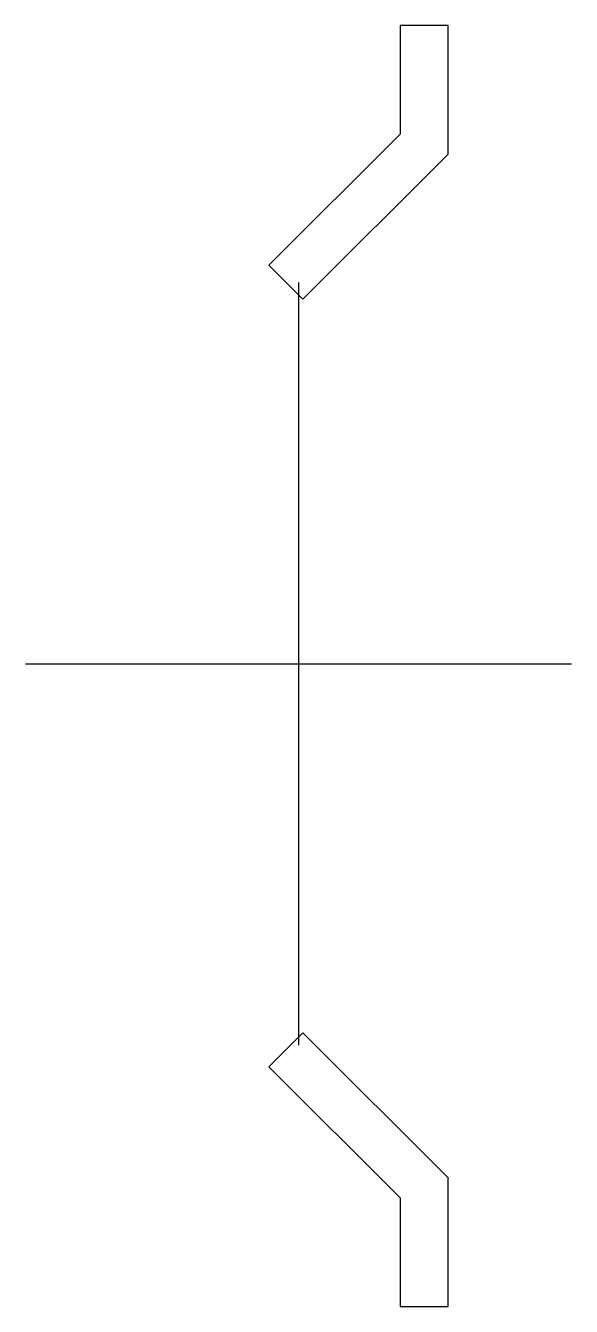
# Model space of a CAD drawing. Extents: x 107.3 to 124.3, y 159 to 198.9.
import ezdxf

# ---------------------------------------------------------------- set-up
doc = ezdxf.new("R2010")
doc.units = 0
doc.layers.add('rim', color=7, linetype='CONTINUOUS')

msp = doc.modelspace()

# ---------------------------------------------------------------- linework, layer by layer
at = {"layer": 'rim', "color": 7}
for points in [[(118.921389, 198.883681), (118.921389, 195.505833), (114.837986, 191.422431), (115.896319, 190.355278), (120.420694, 194.879653), (120.420694, 194.888472), (120.420694, 198.883681), (118.921389, 198.883681), (118.921389, 198.883681)], [(115.758886, 190.880866), (115.758886, 167.119152)], [(107.259998, 179.00001), (124.257771, 179.00001)], [(115.896319, 167.504097), (114.837986, 166.436944), (118.921389, 162.353542), (118.921389, 158.975694), (120.420694, 158.975694), (120.420694, 162.962083), (120.429514, 162.970903), (120.420694, 162.979722), (115.896319, 167.504097), (115.896319, 167.504097)]]:
    msp.add_lwpolyline(points, dxfattribs=at)

doc.saveas('drawing.dxf')
